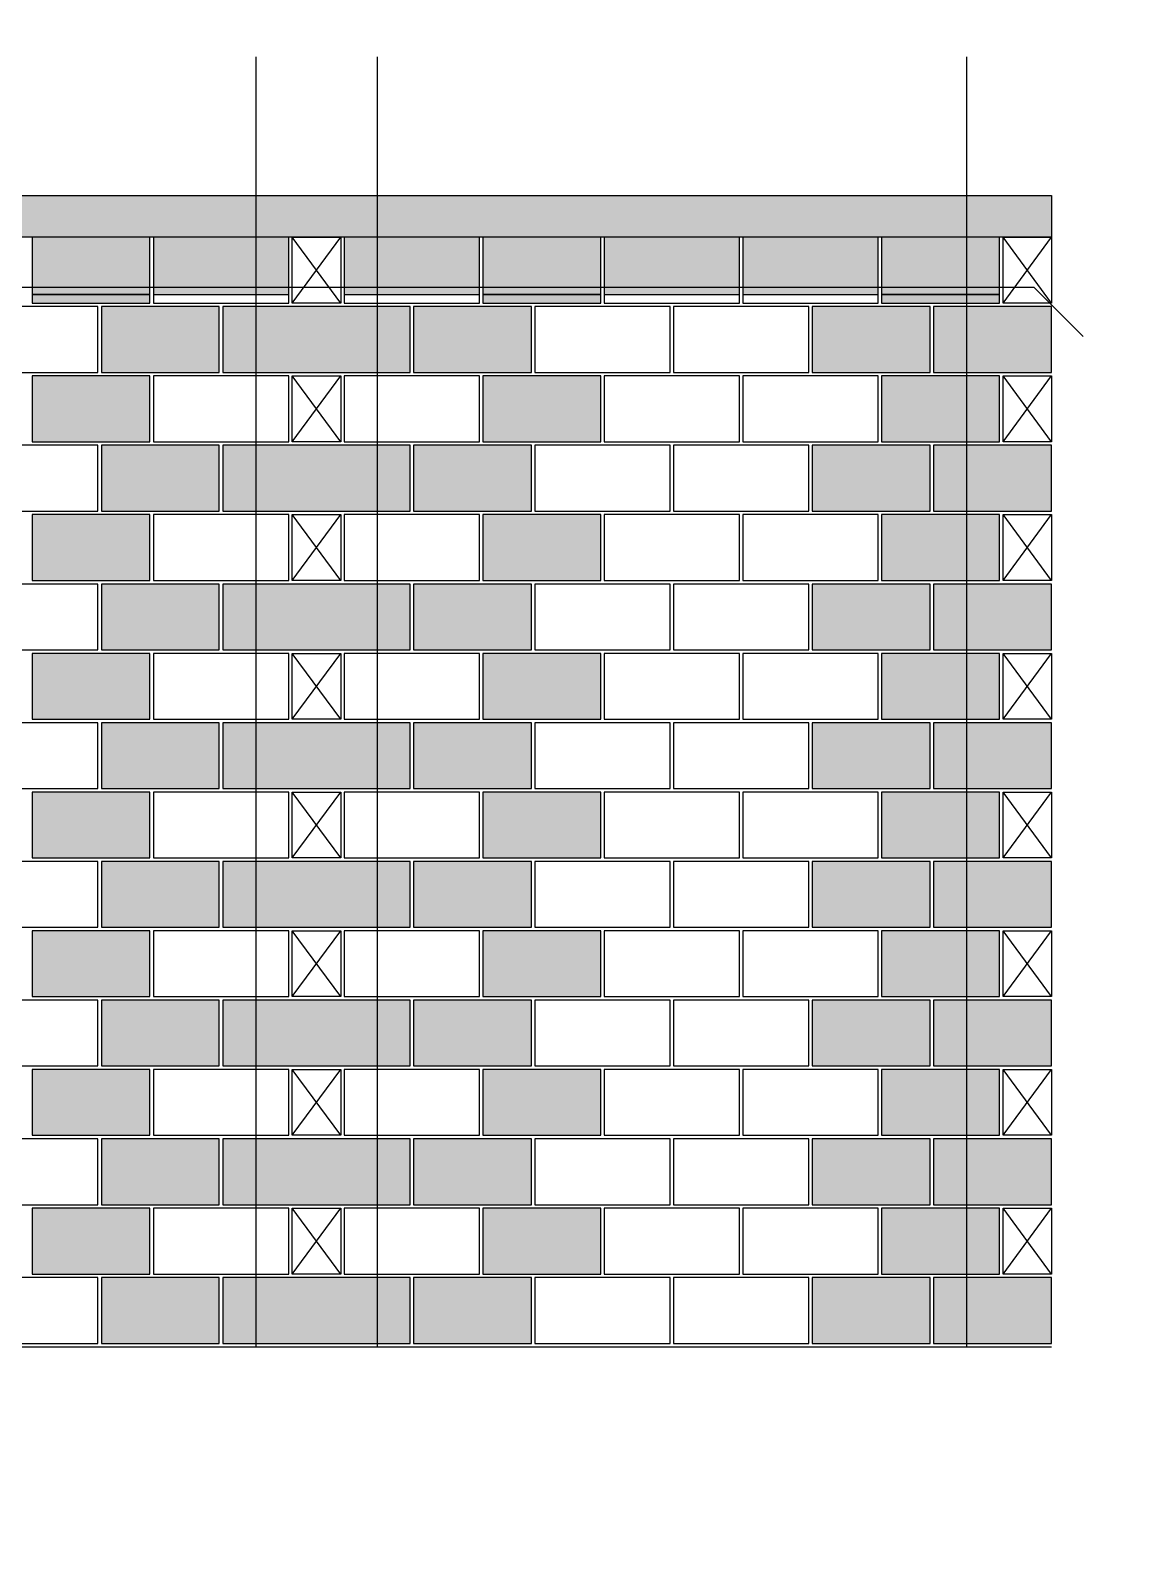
# Model space of a CAD drawing. Extents: x -1.9 to 86, y -1.6 to 60.9.
# Drawn here: x 11 to 17.33, y 14.66 to 23.41 of the extents above; entities that cross this region are included whole.
import ezdxf

# ---------------------------------------------------------------- set-up
doc = ezdxf.new("R2010")
doc.units = 0
doc.header["$MEASUREMENT"] = 0
for name, color, linetype in [('PENA_01', 1, 'CONTINUOUS'), ('PENA_02', 2, 'CONTINUOUS'), ('PENA_03', 3, 'CONTINUOUS'), ('PENA_05', 5, 'CONTINUOUS'), ('PENA_09', 254, 'CONTINUOUS'), ('PENA_11', 252, 'CONTINUOUS'), ('PENA_19', 240, 'CONTINUOUS'), ('PENA_21', 100, 'CONTINUOUS')]:
    doc.layers.add(name, color=color, linetype=linetype)

msp = doc.modelspace()

# ---------------------------------------------------------------- linework, layer by layer
at = {"layer": 'PENA_01', "linetype": 'Continuous'}
for p, q in [((11.005758, 21.887409), (11.685758, 21.887409)), ((11.705758, 21.887409), (12.485758, 21.887409)), ((12.805758, 21.887409), (13.585758, 21.887409)), ((13.605758, 21.887409), (14.285758, 21.887409)), ((14.305758, 21.887409), (15.085758, 21.887409)), ((15.105758, 21.887409), (15.885758, 21.887409)), ((15.905758, 21.887409), (16.585758, 21.887409))]:
    msp.add_line(p, q, dxfattribs=at)
at = {"layer": 'PENA_02', "linetype": 'Continuous'}
for p, q in [((12.505758, 21.837409), (12.505758, 22.217409)), ((12.505758, 22.217409), (12.785758, 22.217409)), ((12.785758, 22.217409), (12.785758, 21.837409)), ((16.605758, 21.837409), (16.605758, 22.217409)), ((16.605758, 22.217409), (16.885758, 22.217409)), ((16.885758, 22.217409), (16.885758, 21.837409)), ((12.785758, 21.837409), (12.505758, 21.837409)), ((16.885758, 21.837409), (16.605758, 21.837409)), ((12.505758, 21.037409), (12.505758, 21.417409)), ((12.505758, 21.417409), (12.785758, 21.417409)), ((12.785758, 21.417409), (12.785758, 21.037409)), ((16.605758, 21.037409), (16.605758, 21.417409)), ((16.605758, 21.417409), (16.885758, 21.417409)), ((16.885758, 21.417409), (16.885758, 21.037409)), ((12.785758, 21.037409), (12.505758, 21.037409)), ((16.885758, 21.037409), (16.605758, 21.037409)), ((12.505758, 20.237409), (12.505758, 20.617409)), ((12.505758, 20.617409), (12.785758, 20.617409)), ((12.785758, 20.617409), (12.785758, 20.237409)), ((16.605758, 20.237409), (16.605758, 20.617409)), ((16.605758, 20.617409), (16.885758, 20.617409)), ((16.885758, 20.617409), (16.885758, 20.237409)), ((12.785758, 20.237409), (12.505758, 20.237409)), ((16.885758, 20.237409), (16.605758, 20.237409)), ((12.505758, 19.437409), (12.505758, 19.817409)), ((12.505758, 19.817409), (12.785758, 19.817409)), ((12.785758, 19.817409), (12.785758, 19.437409)), ((16.605758, 19.437409), (16.605758, 19.817409)), ((16.605758, 19.817409), (16.885758, 19.817409)), ((16.885758, 19.817409), (16.885758, 19.437409)), ((12.785758, 19.437409), (12.505758, 19.437409)), ((16.885758, 19.437409), (16.605758, 19.437409)), ((12.505758, 18.637409), (12.505758, 19.017409)), ((12.505758, 19.017409), (12.785758, 19.017409)), ((12.785758, 19.017409), (12.785758, 18.637409)), ((16.605758, 18.637409), (16.605758, 19.017409)), ((16.605758, 19.017409), (16.885758, 19.017409)), ((16.885758, 19.017409), (16.885758, 18.637409)), ((12.785758, 18.637409), (12.505758, 18.637409)), ((16.885758, 18.637409), (16.605758, 18.637409)), ((12.505758, 17.837409), (12.505758, 18.217409)), ((12.505758, 18.217409), (12.785758, 18.217409)), ((12.785758, 18.217409), (12.785758, 17.837409)), ((16.605758, 17.837409), (16.605758, 18.217409)), ((16.605758, 18.217409), (16.885758, 18.217409)), ((16.885758, 18.217409), (16.885758, 17.837409)), ((12.785758, 17.837409), (12.505758, 17.837409)), ((16.885758, 17.837409), (16.605758, 17.837409)), ((12.505758, 17.037409), (12.505758, 17.417409)), ((12.505758, 17.417409), (12.785758, 17.417409)), ((12.785758, 17.417409), (12.785758, 17.037409)), ((16.605758, 17.037409), (16.605758, 17.417409)), ((16.605758, 17.417409), (16.885758, 17.417409)), ((16.885758, 17.417409), (16.885758, 17.037409)), ((12.785758, 17.037409), (12.505758, 17.037409)), ((16.885758, 17.037409), (16.605758, 17.037409)), ((12.505758, 16.237409), (12.505758, 16.617409)), ((12.505758, 16.617409), (12.785758, 16.617409)), ((12.785758, 16.617409), (12.785758, 16.237409)), ((16.605758, 16.237409), (16.605758, 16.617409)), ((16.605758, 16.617409), (16.885758, 16.617409)), ((16.885758, 16.617409), (16.885758, 16.237409)), ((12.785758, 16.237409), (12.505758, 16.237409)), ((16.885758, 16.237409), (16.605758, 16.237409)), ((6.905758, 15.817409), (16.885758, 15.817409))]:
    msp.add_line(p, q, dxfattribs=at)
for points in [[(6.905758, 22.217409), (6.905758, 22.457409), (16.885758, 22.457409), (16.885758, 22.217409), (6.905758, 22.217409)], [(11.005758, 21.837409), (11.685758, 21.837409), (11.685758, 22.217409), (11.005758, 22.217409), (11.005758, 21.837409)], [(11.705758, 21.837409), (12.485758, 21.837409), (12.485758, 22.217409), (11.705758, 22.217409), (11.705758, 21.837409)], [(12.805758, 21.837409), (13.585758, 21.837409), (13.585758, 22.217409), (12.805758, 22.217409), (12.805758, 21.837409)], [(13.605758, 21.837409), (14.285758, 21.837409), (14.285758, 22.217409), (13.605758, 22.217409), (13.605758, 21.837409)], [(14.305758, 21.837409), (15.085758, 21.837409), (15.085758, 22.217409), (14.305758, 22.217409), (14.305758, 21.837409)], [(15.105758, 21.837409), (15.885758, 21.837409), (15.885758, 22.217409), (15.105758, 22.217409), (15.105758, 21.837409)], [(15.905758, 21.837409), (16.585758, 21.837409), (16.585758, 22.217409), (15.905758, 22.217409), (15.905758, 21.837409)], [(10.605758, 21.437409), (11.385758, 21.437409), (11.385758, 21.817409), (10.605758, 21.817409), (10.605758, 21.437409)], [(11.405758, 21.437409), (12.085758, 21.437409), (12.085758, 21.817409), (11.405758, 21.817409), (11.405758, 21.437409)], [(12.105758, 21.437409), (13.185758, 21.437409), (13.185758, 21.817409), (12.105758, 21.817409), (12.105758, 21.437409)], [(13.205758, 21.437409), (13.885758, 21.437409), (13.885758, 21.817409), (13.205758, 21.817409), (13.205758, 21.437409)], [(13.905758, 21.437409), (14.685758, 21.437409), (14.685758, 21.817409), (13.905758, 21.817409), (13.905758, 21.437409)], [(14.705758, 21.437409), (15.485758, 21.437409), (15.485758, 21.817409), (14.705758, 21.817409), (14.705758, 21.437409)], [(15.505758, 21.437409), (16.185758, 21.437409), (16.185758, 21.817409), (15.505758, 21.817409), (15.505758, 21.437409)], [(16.205758, 21.437409), (16.885758, 21.437409), (16.885758, 21.817409), (16.205758, 21.817409), (16.205758, 21.437409)], [(11.005758, 21.037409), (11.685758, 21.037409), (11.685758, 21.417409), (11.005758, 21.417409), (11.005758, 21.037409)], [(11.705758, 21.037409), (12.485758, 21.037409), (12.485758, 21.417409), (11.705758, 21.417409), (11.705758, 21.037409)], [(12.805758, 21.037409), (13.585758, 21.037409), (13.585758, 21.417409), (12.805758, 21.417409), (12.805758, 21.037409)], [(13.605758, 21.037409), (14.285758, 21.037409), (14.285758, 21.417409), (13.605758, 21.417409), (13.605758, 21.037409)], [(14.305758, 21.037409), (15.085758, 21.037409), (15.085758, 21.417409), (14.305758, 21.417409), (14.305758, 21.037409)], [(15.105758, 21.037409), (15.885758, 21.037409), (15.885758, 21.417409), (15.105758, 21.417409), (15.105758, 21.037409)], [(15.905758, 21.037409), (16.585758, 21.037409), (16.585758, 21.417409), (15.905758, 21.417409), (15.905758, 21.037409)], [(10.605758, 20.637409), (11.385758, 20.637409), (11.385758, 21.017409), (10.605758, 21.017409), (10.605758, 20.637409)], [(11.405758, 20.637409), (12.085758, 20.637409), (12.085758, 21.017409), (11.405758, 21.017409), (11.405758, 20.637409)], [(12.105758, 20.637409), (13.185758, 20.637409), (13.185758, 21.017409), (12.105758, 21.017409), (12.105758, 20.637409)], [(13.205758, 20.637409), (13.885758, 20.637409), (13.885758, 21.017409), (13.205758, 21.017409), (13.205758, 20.637409)], [(13.905758, 20.637409), (14.685758, 20.637409), (14.685758, 21.017409), (13.905758, 21.017409), (13.905758, 20.637409)], [(14.705758, 20.637409), (15.485758, 20.637409), (15.485758, 21.017409), (14.705758, 21.017409), (14.705758, 20.637409)], [(15.505758, 20.637409), (16.185758, 20.637409), (16.185758, 21.017409), (15.505758, 21.017409), (15.505758, 20.637409)], [(16.205758, 20.637409), (16.885758, 20.637409), (16.885758, 21.017409), (16.205758, 21.017409), (16.205758, 20.637409)], [(11.005758, 20.237409), (11.685758, 20.237409), (11.685758, 20.617409), (11.005758, 20.617409), (11.005758, 20.237409)], [(11.705758, 20.237409), (12.485758, 20.237409), (12.485758, 20.617409), (11.705758, 20.617409), (11.705758, 20.237409)], [(12.805758, 20.237409), (13.585758, 20.237409), (13.585758, 20.617409), (12.805758, 20.617409), (12.805758, 20.237409)], [(13.605758, 20.237409), (14.285758, 20.237409), (14.285758, 20.617409), (13.605758, 20.617409), (13.605758, 20.237409)], [(14.305758, 20.237409), (15.085758, 20.237409), (15.085758, 20.617409), (14.305758, 20.617409), (14.305758, 20.237409)], [(15.105758, 20.237409), (15.885758, 20.237409), (15.885758, 20.617409), (15.105758, 20.617409), (15.105758, 20.237409)], [(15.905758, 20.237409), (16.585758, 20.237409), (16.585758, 20.617409), (15.905758, 20.617409), (15.905758, 20.237409)], [(10.605758, 19.837409), (11.385758, 19.837409), (11.385758, 20.217409), (10.605758, 20.217409), (10.605758, 19.837409)], [(11.405758, 19.837409), (12.085758, 19.837409), (12.085758, 20.217409), (11.405758, 20.217409), (11.405758, 19.837409)], [(12.105758, 19.837409), (13.185758, 19.837409), (13.185758, 20.217409), (12.105758, 20.217409), (12.105758, 19.837409)], [(13.205758, 19.837409), (13.885758, 19.837409), (13.885758, 20.217409), (13.205758, 20.217409), (13.205758, 19.837409)], [(13.905758, 19.837409), (14.685758, 19.837409), (14.685758, 20.217409), (13.905758, 20.217409), (13.905758, 19.837409)], [(14.705758, 19.837409), (15.485758, 19.837409), (15.485758, 20.217409), (14.705758, 20.217409), (14.705758, 19.837409)], [(15.505758, 19.837409), (16.185758, 19.837409), (16.185758, 20.217409), (15.505758, 20.217409), (15.505758, 19.837409)], [(16.205758, 19.837409), (16.885758, 19.837409), (16.885758, 20.217409), (16.205758, 20.217409), (16.205758, 19.837409)], [(11.005758, 19.437409), (11.685758, 19.437409), (11.685758, 19.817409), (11.005758, 19.817409), (11.005758, 19.437409)], [(11.705758, 19.437409), (12.485758, 19.437409), (12.485758, 19.817409), (11.705758, 19.817409), (11.705758, 19.437409)], [(12.805758, 19.437409), (13.585758, 19.437409), (13.585758, 19.817409), (12.805758, 19.817409), (12.805758, 19.437409)], [(13.605758, 19.437409), (14.285758, 19.437409), (14.285758, 19.817409), (13.605758, 19.817409), (13.605758, 19.437409)], [(14.305758, 19.437409), (15.085758, 19.437409), (15.085758, 19.817409), (14.305758, 19.817409), (14.305758, 19.437409)], [(15.105758, 19.437409), (15.885758, 19.437409), (15.885758, 19.817409), (15.105758, 19.817409), (15.105758, 19.437409)], [(15.905758, 19.437409), (16.585758, 19.437409), (16.585758, 19.817409), (15.905758, 19.817409), (15.905758, 19.437409)], [(10.605758, 19.037409), (11.385758, 19.037409), (11.385758, 19.417409), (10.605758, 19.417409), (10.605758, 19.037409)], [(11.405758, 19.037409), (12.085758, 19.037409), (12.085758, 19.417409), (11.405758, 19.417409), (11.405758, 19.037409)], [(12.105758, 19.037409), (13.185758, 19.037409), (13.185758, 19.417409), (12.105758, 19.417409), (12.105758, 19.037409)], [(13.205758, 19.037409), (13.885758, 19.037409), (13.885758, 19.417409), (13.205758, 19.417409), (13.205758, 19.037409)], [(13.905758, 19.037409), (14.685758, 19.037409), (14.685758, 19.417409), (13.905758, 19.417409), (13.905758, 19.037409)], [(14.705758, 19.037409), (15.485758, 19.037409), (15.485758, 19.417409), (14.705758, 19.417409), (14.705758, 19.037409)], [(15.505758, 19.037409), (16.185758, 19.037409), (16.185758, 19.417409), (15.505758, 19.417409), (15.505758, 19.037409)], [(16.205758, 19.037409), (16.885758, 19.037409), (16.885758, 19.417409), (16.205758, 19.417409), (16.205758, 19.037409)], [(11.005758, 18.637409), (11.685758, 18.637409), (11.685758, 19.017409), (11.005758, 19.017409), (11.005758, 18.637409)], [(11.705758, 18.637409), (12.485758, 18.637409), (12.485758, 19.017409), (11.705758, 19.017409), (11.705758, 18.637409)], [(12.805758, 18.637409), (13.585758, 18.637409), (13.585758, 19.017409), (12.805758, 19.017409), (12.805758, 18.637409)], [(13.605758, 18.637409), (14.285758, 18.637409), (14.285758, 19.017409), (13.605758, 19.017409), (13.605758, 18.637409)], [(14.305758, 18.637409), (15.085758, 18.637409), (15.085758, 19.017409), (14.305758, 19.017409), (14.305758, 18.637409)], [(15.105758, 18.637409), (15.885758, 18.637409), (15.885758, 19.017409), (15.105758, 19.017409), (15.105758, 18.637409)], [(15.905758, 18.637409), (16.585758, 18.637409), (16.585758, 19.017409), (15.905758, 19.017409), (15.905758, 18.637409)], [(10.605758, 18.237409), (11.385758, 18.237409), (11.385758, 18.617409), (10.605758, 18.617409), (10.605758, 18.237409)], [(11.405758, 18.237409), (12.085758, 18.237409), (12.085758, 18.617409), (11.405758, 18.617409), (11.405758, 18.237409)], [(12.105758, 18.237409), (13.185758, 18.237409), (13.185758, 18.617409), (12.105758, 18.617409), (12.105758, 18.237409)], [(13.205758, 18.237409), (13.885758, 18.237409), (13.885758, 18.617409), (13.205758, 18.617409), (13.205758, 18.237409)], [(13.905758, 18.237409), (14.685758, 18.237409), (14.685758, 18.617409), (13.905758, 18.617409), (13.905758, 18.237409)], [(14.705758, 18.237409), (15.485758, 18.237409), (15.485758, 18.617409), (14.705758, 18.617409), (14.705758, 18.237409)], [(15.505758, 18.237409), (16.185758, 18.237409), (16.185758, 18.617409), (15.505758, 18.617409), (15.505758, 18.237409)], [(16.205758, 18.237409), (16.885758, 18.237409), (16.885758, 18.617409), (16.205758, 18.617409), (16.205758, 18.237409)], [(11.005758, 17.837409), (11.685758, 17.837409), (11.685758, 18.217409), (11.005758, 18.217409), (11.005758, 17.837409)], [(11.705758, 17.837409), (12.485758, 17.837409), (12.485758, 18.217409), (11.705758, 18.217409), (11.705758, 17.837409)], [(12.805758, 17.837409), (13.585758, 17.837409), (13.585758, 18.217409), (12.805758, 18.217409), (12.805758, 17.837409)], [(13.605758, 17.837409), (14.285758, 17.837409), (14.285758, 18.217409), (13.605758, 18.217409), (13.605758, 17.837409)], [(14.305758, 17.837409), (15.085758, 17.837409), (15.085758, 18.217409), (14.305758, 18.217409), (14.305758, 17.837409)], [(15.105758, 17.837409), (15.885758, 17.837409), (15.885758, 18.217409), (15.105758, 18.217409), (15.105758, 17.837409)], [(15.905758, 17.837409), (16.585758, 17.837409), (16.585758, 18.217409), (15.905758, 18.217409), (15.905758, 17.837409)], [(10.605758, 17.437409), (11.385758, 17.437409), (11.385758, 17.817409), (10.605758, 17.817409), (10.605758, 17.437409)], [(11.405758, 17.437409), (12.085758, 17.437409), (12.085758, 17.817409), (11.405758, 17.817409), (11.405758, 17.437409)], [(12.105758, 17.437409), (13.185758, 17.437409), (13.185758, 17.817409), (12.105758, 17.817409), (12.105758, 17.437409)], [(13.205758, 17.437409), (13.885758, 17.437409), (13.885758, 17.817409), (13.205758, 17.817409), (13.205758, 17.437409)], [(13.905758, 17.437409), (14.685758, 17.437409), (14.685758, 17.817409), (13.905758, 17.817409), (13.905758, 17.437409)], [(14.705758, 17.437409), (15.485758, 17.437409), (15.485758, 17.817409), (14.705758, 17.817409), (14.705758, 17.437409)], [(15.505758, 17.437409), (16.185758, 17.437409), (16.185758, 17.817409), (15.505758, 17.817409), (15.505758, 17.437409)], [(16.205758, 17.437409), (16.885758, 17.437409), (16.885758, 17.817409), (16.205758, 17.817409), (16.205758, 17.437409)], [(11.005758, 17.037409), (11.685758, 17.037409), (11.685758, 17.417409), (11.005758, 17.417409), (11.005758, 17.037409)], [(11.705758, 17.037409), (12.485758, 17.037409), (12.485758, 17.417409), (11.705758, 17.417409), (11.705758, 17.037409)], [(12.805758, 17.037409), (13.585758, 17.037409), (13.585758, 17.417409), (12.805758, 17.417409), (12.805758, 17.037409)], [(13.605758, 17.037409), (14.285758, 17.037409), (14.285758, 17.417409), (13.605758, 17.417409), (13.605758, 17.037409)], [(14.305758, 17.037409), (15.085758, 17.037409), (15.085758, 17.417409), (14.305758, 17.417409), (14.305758, 17.037409)], [(15.105758, 17.037409), (15.885758, 17.037409), (15.885758, 17.417409), (15.105758, 17.417409), (15.105758, 17.037409)], [(15.905758, 17.037409), (16.585758, 17.037409), (16.585758, 17.417409), (15.905758, 17.417409), (15.905758, 17.037409)], [(10.605758, 16.637409), (11.385758, 16.637409), (11.385758, 17.017409), (10.605758, 17.017409), (10.605758, 16.637409)], [(11.405758, 16.637409), (12.085758, 16.637409), (12.085758, 17.017409), (11.405758, 17.017409), (11.405758, 16.637409)], [(12.105758, 16.637409), (13.185758, 16.637409), (13.185758, 17.017409), (12.105758, 17.017409), (12.105758, 16.637409)], [(13.205758, 16.637409), (13.885758, 16.637409), (13.885758, 17.017409), (13.205758, 17.017409), (13.205758, 16.637409)], [(13.905758, 16.637409), (14.685758, 16.637409), (14.685758, 17.017409), (13.905758, 17.017409), (13.905758, 16.637409)], [(14.705758, 16.637409), (15.485758, 16.637409), (15.485758, 17.017409), (14.705758, 17.017409), (14.705758, 16.637409)], [(15.505758, 16.637409), (16.185758, 16.637409), (16.185758, 17.017409), (15.505758, 17.017409), (15.505758, 16.637409)], [(16.205758, 16.637409), (16.885758, 16.637409), (16.885758, 17.017409), (16.205758, 17.017409), (16.205758, 16.637409)], [(11.005758, 16.237409), (11.685758, 16.237409), (11.685758, 16.617409), (11.005758, 16.617409), (11.005758, 16.237409)], [(11.705758, 16.237409), (12.485758, 16.237409), (12.485758, 16.617409), (11.705758, 16.617409), (11.705758, 16.237409)], [(12.805758, 16.237409), (13.585758, 16.237409), (13.585758, 16.617409), (12.805758, 16.617409), (12.805758, 16.237409)], [(13.605758, 16.237409), (14.285758, 16.237409), (14.285758, 16.617409), (13.605758, 16.617409), (13.605758, 16.237409)], [(14.305758, 16.237409), (15.085758, 16.237409), (15.085758, 16.617409), (14.305758, 16.617409), (14.305758, 16.237409)], [(15.105758, 16.237409), (15.885758, 16.237409), (15.885758, 16.617409), (15.105758, 16.617409), (15.105758, 16.237409)], [(15.905758, 16.237409), (16.585758, 16.237409), (16.585758, 16.617409), (15.905758, 16.617409), (15.905758, 16.237409)], [(10.605758, 15.837409), (11.385758, 15.837409), (11.385758, 16.217409), (10.605758, 16.217409), (10.605758, 15.837409)], [(11.405758, 15.837409), (12.085758, 15.837409), (12.085758, 16.217409), (11.405758, 16.217409), (11.405758, 15.837409)], [(12.105758, 15.837409), (13.185758, 15.837409), (13.185758, 16.217409), (12.105758, 16.217409), (12.105758, 15.837409)], [(13.205758, 15.837409), (13.885758, 15.837409), (13.885758, 16.217409), (13.205758, 16.217409), (13.205758, 15.837409)], [(13.905758, 15.837409), (14.685758, 15.837409), (14.685758, 16.217409), (13.905758, 16.217409), (13.905758, 15.837409)], [(14.705758, 15.837409), (15.485758, 15.837409), (15.485758, 16.217409), (14.705758, 16.217409), (14.705758, 15.837409)], [(15.505758, 15.837409), (16.185758, 15.837409), (16.185758, 16.217409), (15.505758, 16.217409), (15.505758, 15.837409)], [(16.205758, 15.837409), (16.885758, 15.837409), (16.885758, 16.217409), (16.205758, 16.217409), (16.205758, 15.837409)]]:
    msp.add_lwpolyline(points, dxfattribs=at)
at = {"layer": 'PENA_03', "linetype": 'Continuous'}
for p, q in [((12.785758, 21.837409), (12.505758, 22.217409)), ((12.505758, 21.837409), (12.785758, 22.217409)), ((16.885758, 21.837409), (16.605758, 22.217409)), ((16.605758, 21.837409), (16.885758, 22.217409)), ((12.785758, 21.037409), (12.505758, 21.417409)), ((12.505758, 21.037409), (12.785758, 21.417409)), ((16.885758, 21.037409), (16.605758, 21.417409)), ((16.605758, 21.037409), (16.885758, 21.417409)), ((12.785758, 20.237409), (12.505758, 20.617409)), ((12.505758, 20.237409), (12.785758, 20.617409)), ((16.885758, 20.237409), (16.605758, 20.617409)), ((16.605758, 20.237409), (16.885758, 20.617409)), ((12.785758, 19.437409), (12.505758, 19.817409)), ((12.505758, 19.437409), (12.785758, 19.817409)), ((16.885758, 19.437409), (16.605758, 19.817409)), ((16.605758, 19.437409), (16.885758, 19.817409)), ((12.785758, 18.637409), (12.505758, 19.017409)), ((12.505758, 18.637409), (12.785758, 19.017409)), ((16.885758, 18.637409), (16.605758, 19.017409)), ((16.605758, 18.637409), (16.885758, 19.017409)), ((12.785758, 17.837409), (12.505758, 18.217409)), ((12.505758, 17.837409), (12.785758, 18.217409)), ((16.885758, 17.837409), (16.605758, 18.217409)), ((16.605758, 17.837409), (16.885758, 18.217409)), ((12.785758, 17.037409), (12.505758, 17.417409)), ((12.505758, 17.037409), (12.785758, 17.417409)), ((16.885758, 17.037409), (16.605758, 17.417409)), ((16.605758, 17.037409), (16.885758, 17.417409)), ((12.785758, 16.237409), (12.505758, 16.617409)), ((12.505758, 16.237409), (12.785758, 16.617409)), ((16.885758, 16.237409), (16.605758, 16.617409)), ((16.605758, 16.237409), (16.885758, 16.617409))]:
    msp.add_line(p, q, dxfattribs=at)
at = {"layer": 'PENA_05', "linetype": 'Continuous'}
for p, q in [((16.785758, 21.927409), (6.9741, 21.927409)), ((17.068601, 21.644566), (16.785758, 21.927409))]:
    msp.add_line(p, q, dxfattribs=at)
for points in [[(12.295758, 23.257409), (12.295758, 15.817409)], [(12.995758, 23.257409), (12.995758, 15.817409)], [(16.395758, 23.257409), (16.395758, 15.817409)]]:
    msp.add_lwpolyline(points, dxfattribs=at)
at = {"layer": 'PENA_09', "linetype": 'Continuous'}
for points in [[(11.005758, 21.887409), (11.685758, 21.887409), (11.685758, 22.217409), (11.005758, 22.217409), (11.005758, 21.887409)], [(11.705758, 21.887409), (12.485758, 21.887409), (12.485758, 22.217409), (11.705758, 22.217409), (11.705758, 21.887409)], [(12.805758, 21.887409), (13.585758, 21.887409), (13.585758, 22.217409), (12.805758, 22.217409), (12.805758, 21.887409)], [(13.605758, 21.887409), (14.285758, 21.887409), (14.285758, 22.217409), (13.605758, 22.217409), (13.605758, 21.887409)], [(14.305758, 21.887409), (15.085758, 21.887409), (15.085758, 22.217409), (14.305758, 22.217409), (14.305758, 21.887409)], [(15.105758, 21.887409), (15.885758, 21.887409), (15.885758, 22.217409), (15.105758, 22.217409), (15.105758, 21.887409)], [(15.905758, 21.887409), (16.585758, 21.887409), (16.585758, 22.217409), (15.905758, 22.217409), (15.905758, 21.887409)]]:
    msp.add_lwpolyline(points, dxfattribs=at)
for points in [[(11.005758, 21.887409), (11.685758, 21.887409), (11.685758, 22.217409)], [(11.005758, 21.887409), (11.685758, 22.217409), (11.005758, 22.217409)], [(11.005758, 21.887409), (11.005758, 22.217409), (11.005758, 21.887409)], [(11.705758, 21.887409), (12.485758, 21.887409), (12.485758, 22.217409)], [(11.705758, 21.887409), (12.485758, 22.217409), (11.705758, 22.217409)], [(11.705758, 21.887409), (11.705758, 22.217409), (11.705758, 21.887409)], [(12.805758, 21.887409), (13.585758, 21.887409), (13.585758, 22.217409)], [(12.805758, 21.887409), (13.585758, 22.217409), (12.805758, 22.217409)], [(12.805758, 21.887409), (12.805758, 22.217409), (12.805758, 21.887409)], [(13.605758, 21.887409), (14.285758, 21.887409), (14.285758, 22.217409)], [(13.605758, 21.887409), (14.285758, 22.217409), (13.605758, 22.217409)], [(13.605758, 21.887409), (13.605758, 22.217409), (13.605758, 21.887409)], [(14.305758, 21.887409), (15.085758, 21.887409), (15.085758, 22.217409)], [(14.305758, 21.887409), (15.085758, 22.217409), (14.305758, 22.217409)], [(14.305758, 21.887409), (14.305758, 22.217409), (14.305758, 21.887409)], [(15.105758, 21.887409), (15.885758, 21.887409), (15.885758, 22.217409)], [(15.105758, 21.887409), (15.885758, 22.217409), (15.105758, 22.217409)], [(15.105758, 21.887409), (15.105758, 22.217409), (15.105758, 21.887409)], [(15.905758, 21.887409), (16.585758, 21.887409), (16.585758, 22.217409)], [(15.905758, 21.887409), (16.585758, 22.217409), (15.905758, 22.217409)], [(15.905758, 21.887409), (15.905758, 22.217409), (15.905758, 21.887409)]]:
    msp.add_solid(points, dxfattribs=at)
at = {"layer": 'PENA_11', "linetype": 'Continuous'}
for points in [[(6.905758, 22.217409), (6.905758, 22.457409), (16.885758, 22.457409)], [(6.905758, 22.217409), (16.885758, 22.457409), (16.885758, 22.217409)], [(6.905758, 22.217409), (16.885758, 22.217409), (6.905758, 22.217409)]]:
    msp.add_solid(points, dxfattribs=at)
at = {"layer": 'PENA_19', "linetype": 'Continuous'}
for points in [[(12.105758, 21.437409), (13.185758, 21.437409), (13.185758, 21.817409), (12.105758, 21.817409), (12.105758, 21.437409)], [(12.105758, 20.637409), (13.185758, 20.637409), (13.185758, 21.017409), (12.105758, 21.017409), (12.105758, 20.637409)], [(12.105758, 19.837409), (13.185758, 19.837409), (13.185758, 20.217409), (12.105758, 20.217409), (12.105758, 19.837409)], [(12.105758, 19.037409), (13.185758, 19.037409), (13.185758, 19.417409), (12.105758, 19.417409), (12.105758, 19.037409)], [(12.105758, 18.237409), (13.185758, 18.237409), (13.185758, 18.617409), (12.105758, 18.617409), (12.105758, 18.237409)], [(12.105758, 17.437409), (13.185758, 17.437409), (13.185758, 17.817409), (12.105758, 17.817409), (12.105758, 17.437409)], [(12.105758, 16.637409), (13.185758, 16.637409), (13.185758, 17.017409), (12.105758, 17.017409), (12.105758, 16.637409)], [(12.105758, 15.837409), (13.185758, 15.837409), (13.185758, 16.217409), (12.105758, 16.217409), (12.105758, 15.837409)]]:
    msp.add_lwpolyline(points, dxfattribs=at)
for points in [[(12.105758, 21.437409), (13.185758, 21.437409), (13.185758, 21.817409)], [(12.105758, 21.437409), (13.185758, 21.817409), (12.105758, 21.817409)], [(12.105758, 21.437409), (12.105758, 21.817409), (12.105758, 21.437409)], [(12.105758, 20.637409), (13.185758, 20.637409), (13.185758, 21.017409)], [(12.105758, 20.637409), (13.185758, 21.017409), (12.105758, 21.017409)], [(12.105758, 20.637409), (12.105758, 21.017409), (12.105758, 20.637409)], [(12.105758, 19.837409), (13.185758, 19.837409), (13.185758, 20.217409)], [(12.105758, 19.837409), (13.185758, 20.217409), (12.105758, 20.217409)], [(12.105758, 19.837409), (12.105758, 20.217409), (12.105758, 19.837409)], [(12.105758, 19.037409), (13.185758, 19.037409), (13.185758, 19.417409)], [(12.105758, 19.037409), (13.185758, 19.417409), (12.105758, 19.417409)], [(12.105758, 19.037409), (12.105758, 19.417409), (12.105758, 19.037409)], [(12.105758, 18.237409), (13.185758, 18.237409), (13.185758, 18.617409)], [(12.105758, 18.237409), (13.185758, 18.617409), (12.105758, 18.617409)], [(12.105758, 18.237409), (12.105758, 18.617409), (12.105758, 18.237409)], [(12.105758, 17.437409), (13.185758, 17.437409), (13.185758, 17.817409)], [(12.105758, 17.437409), (13.185758, 17.817409), (12.105758, 17.817409)], [(12.105758, 17.437409), (12.105758, 17.817409), (12.105758, 17.437409)], [(12.105758, 16.637409), (13.185758, 16.637409), (13.185758, 17.017409)], [(12.105758, 16.637409), (13.185758, 17.017409), (12.105758, 17.017409)], [(12.105758, 16.637409), (12.105758, 17.017409), (12.105758, 16.637409)], [(12.105758, 15.837409), (13.185758, 15.837409), (13.185758, 16.217409)], [(12.105758, 15.837409), (13.185758, 16.217409), (12.105758, 16.217409)], [(12.105758, 15.837409), (12.105758, 16.217409), (12.105758, 15.837409)]]:
    msp.add_solid(points, dxfattribs=at)
at = {"layer": 'PENA_21', "linetype": 'Continuous'}
for points in [[(11.005758, 21.837409), (11.685758, 21.837409), (11.685758, 21.887409), (11.005758, 21.887409), (11.005758, 21.837409)], [(13.605758, 21.837409), (14.285758, 21.837409), (14.285758, 21.887409), (13.605758, 21.887409), (13.605758, 21.837409)], [(15.905758, 21.837409), (16.585758, 21.837409), (16.585758, 21.887409), (15.905758, 21.887409), (15.905758, 21.837409)], [(11.405758, 21.437409), (12.085758, 21.437409), (12.085758, 21.817409), (11.405758, 21.817409), (11.405758, 21.437409)], [(13.205758, 21.437409), (13.885758, 21.437409), (13.885758, 21.817409), (13.205758, 21.817409), (13.205758, 21.437409)], [(15.505758, 21.437409), (16.185758, 21.437409), (16.185758, 21.817409), (15.505758, 21.817409), (15.505758, 21.437409)], [(16.205758, 21.437409), (16.885758, 21.437409), (16.885758, 21.817409), (16.205758, 21.817409), (16.205758, 21.437409)], [(11.005758, 21.037409), (11.685758, 21.037409), (11.685758, 21.417409), (11.005758, 21.417409), (11.005758, 21.037409)], [(13.605758, 21.037409), (14.285758, 21.037409), (14.285758, 21.417409), (13.605758, 21.417409), (13.605758, 21.037409)], [(15.905758, 21.037409), (16.585758, 21.037409), (16.585758, 21.417409), (15.905758, 21.417409), (15.905758, 21.037409)], [(11.405758, 20.637409), (12.085758, 20.637409), (12.085758, 21.017409), (11.405758, 21.017409), (11.405758, 20.637409)], [(13.205758, 20.637409), (13.885758, 20.637409), (13.885758, 21.017409), (13.205758, 21.017409), (13.205758, 20.637409)], [(15.505758, 20.637409), (16.185758, 20.637409), (16.185758, 21.017409), (15.505758, 21.017409), (15.505758, 20.637409)], [(16.205758, 20.637409), (16.885758, 20.637409), (16.885758, 21.017409), (16.205758, 21.017409), (16.205758, 20.637409)], [(11.005758, 20.237409), (11.685758, 20.237409), (11.685758, 20.617409), (11.005758, 20.617409), (11.005758, 20.237409)], [(13.605758, 20.237409), (14.285758, 20.237409), (14.285758, 20.617409), (13.605758, 20.617409), (13.605758, 20.237409)], [(15.905758, 20.237409), (16.585758, 20.237409), (16.585758, 20.617409), (15.905758, 20.617409), (15.905758, 20.237409)], [(11.405758, 19.837409), (12.085758, 19.837409), (12.085758, 20.217409), (11.405758, 20.217409), (11.405758, 19.837409)], [(13.205758, 19.837409), (13.885758, 19.837409), (13.885758, 20.217409), (13.205758, 20.217409), (13.205758, 19.837409)], [(15.505758, 19.837409), (16.185758, 19.837409), (16.185758, 20.217409), (15.505758, 20.217409), (15.505758, 19.837409)], [(16.205758, 19.837409), (16.885758, 19.837409), (16.885758, 20.217409), (16.205758, 20.217409), (16.205758, 19.837409)], [(11.005758, 19.437409), (11.685758, 19.437409), (11.685758, 19.817409), (11.005758, 19.817409), (11.005758, 19.437409)], [(13.605758, 19.437409), (14.285758, 19.437409), (14.285758, 19.817409), (13.605758, 19.817409), (13.605758, 19.437409)], [(15.905758, 19.437409), (16.585758, 19.437409), (16.585758, 19.817409), (15.905758, 19.817409), (15.905758, 19.437409)], [(11.405758, 19.037409), (12.085758, 19.037409), (12.085758, 19.417409), (11.405758, 19.417409), (11.405758, 19.037409)], [(13.205758, 19.037409), (13.885758, 19.037409), (13.885758, 19.417409), (13.205758, 19.417409), (13.205758, 19.037409)], [(15.505758, 19.037409), (16.185758, 19.037409), (16.185758, 19.417409), (15.505758, 19.417409), (15.505758, 19.037409)], [(16.205758, 19.037409), (16.885758, 19.037409), (16.885758, 19.417409), (16.205758, 19.417409), (16.205758, 19.037409)], [(11.005758, 18.637409), (11.685758, 18.637409), (11.685758, 19.017409), (11.005758, 19.017409), (11.005758, 18.637409)], [(13.605758, 18.637409), (14.285758, 18.637409), (14.285758, 19.017409), (13.605758, 19.017409), (13.605758, 18.637409)], [(15.905758, 18.637409), (16.585758, 18.637409), (16.585758, 19.017409), (15.905758, 19.017409), (15.905758, 18.637409)], [(11.405758, 18.237409), (12.085758, 18.237409), (12.085758, 18.617409), (11.405758, 18.617409), (11.405758, 18.237409)], [(13.205758, 18.237409), (13.885758, 18.237409), (13.885758, 18.617409), (13.205758, 18.617409), (13.205758, 18.237409)], [(15.505758, 18.237409), (16.185758, 18.237409), (16.185758, 18.617409), (15.505758, 18.617409), (15.505758, 18.237409)], [(16.205758, 18.237409), (16.885758, 18.237409), (16.885758, 18.617409), (16.205758, 18.617409), (16.205758, 18.237409)], [(11.005758, 17.837409), (11.685758, 17.837409), (11.685758, 18.217409), (11.005758, 18.217409), (11.005758, 17.837409)], [(13.605758, 17.837409), (14.285758, 17.837409), (14.285758, 18.217409), (13.605758, 18.217409), (13.605758, 17.837409)], [(15.905758, 17.837409), (16.585758, 17.837409), (16.585758, 18.217409), (15.905758, 18.217409), (15.905758, 17.837409)], [(11.405758, 17.437409), (12.085758, 17.437409), (12.085758, 17.817409), (11.405758, 17.817409), (11.405758, 17.437409)], [(13.205758, 17.437409), (13.885758, 17.437409), (13.885758, 17.817409), (13.205758, 17.817409), (13.205758, 17.437409)], [(15.505758, 17.437409), (16.185758, 17.437409), (16.185758, 17.817409), (15.505758, 17.817409), (15.505758, 17.437409)], [(16.205758, 17.437409), (16.885758, 17.437409), (16.885758, 17.817409), (16.205758, 17.817409), (16.205758, 17.437409)], [(11.005758, 17.037409), (11.685758, 17.037409), (11.685758, 17.417409), (11.005758, 17.417409), (11.005758, 17.037409)], [(13.605758, 17.037409), (14.285758, 17.037409), (14.285758, 17.417409), (13.605758, 17.417409), (13.605758, 17.037409)], [(15.905758, 17.037409), (16.585758, 17.037409), (16.585758, 17.417409), (15.905758, 17.417409), (15.905758, 17.037409)], [(11.405758, 16.637409), (12.085758, 16.637409), (12.085758, 17.017409), (11.405758, 17.017409), (11.405758, 16.637409)], [(13.205758, 16.637409), (13.885758, 16.637409), (13.885758, 17.017409), (13.205758, 17.017409), (13.205758, 16.637409)], [(15.505758, 16.637409), (16.185758, 16.637409), (16.185758, 17.017409), (15.505758, 17.017409), (15.505758, 16.637409)], [(16.205758, 16.637409), (16.885758, 16.637409), (16.885758, 17.017409), (16.205758, 17.017409), (16.205758, 16.637409)], [(11.005758, 16.237409), (11.685758, 16.237409), (11.685758, 16.617409), (11.005758, 16.617409), (11.005758, 16.237409)], [(13.605758, 16.237409), (14.285758, 16.237409), (14.285758, 16.617409), (13.605758, 16.617409), (13.605758, 16.237409)], [(15.905758, 16.237409), (16.585758, 16.237409), (16.585758, 16.617409), (15.905758, 16.617409), (15.905758, 16.237409)], [(11.405758, 15.837409), (12.085758, 15.837409), (12.085758, 16.217409), (11.405758, 16.217409), (11.405758, 15.837409)], [(13.205758, 15.837409), (13.885758, 15.837409), (13.885758, 16.217409), (13.205758, 16.217409), (13.205758, 15.837409)], [(15.505758, 15.837409), (16.185758, 15.837409), (16.185758, 16.217409), (15.505758, 16.217409), (15.505758, 15.837409)], [(16.205758, 15.837409), (16.885758, 15.837409), (16.885758, 16.217409), (16.205758, 16.217409), (16.205758, 15.837409)]]:
    msp.add_lwpolyline(points, dxfattribs=at)
for points in [[(11.005758, 21.837409), (11.685758, 21.837409), (11.685758, 21.887409)], [(11.005758, 21.837409), (11.685758, 21.887409), (11.005758, 21.887409)], [(11.005758, 21.837409), (11.005758, 21.887409), (11.005758, 21.837409)], [(13.605758, 21.837409), (14.285758, 21.837409), (14.285758, 21.887409)], [(13.605758, 21.837409), (14.285758, 21.887409), (13.605758, 21.887409)], [(13.605758, 21.837409), (13.605758, 21.887409), (13.605758, 21.837409)], [(15.905758, 21.837409), (16.585758, 21.837409), (16.585758, 21.887409)], [(15.905758, 21.837409), (16.585758, 21.887409), (15.905758, 21.887409)], [(15.905758, 21.837409), (15.905758, 21.887409), (15.905758, 21.837409)], [(11.405758, 21.437409), (12.085758, 21.437409), (12.085758, 21.817409)], [(11.405758, 21.437409), (12.085758, 21.817409), (11.405758, 21.817409)], [(11.405758, 21.437409), (11.405758, 21.817409), (11.405758, 21.437409)], [(13.205758, 21.437409), (13.885758, 21.437409), (13.885758, 21.817409)], [(13.205758, 21.437409), (13.885758, 21.817409), (13.205758, 21.817409)], [(13.205758, 21.437409), (13.205758, 21.817409), (13.205758, 21.437409)], [(15.505758, 21.437409), (16.185758, 21.437409), (16.185758, 21.817409)], [(15.505758, 21.437409), (16.185758, 21.817409), (15.505758, 21.817409)], [(15.505758, 21.437409), (15.505758, 21.817409), (15.505758, 21.437409)], [(16.205758, 21.437409), (16.885758, 21.437409), (16.885758, 21.817409)], [(16.205758, 21.437409), (16.885758, 21.817409), (16.205758, 21.817409)], [(16.205758, 21.437409), (16.205758, 21.817409), (16.205758, 21.437409)], [(11.005758, 21.037409), (11.685758, 21.037409), (11.685758, 21.417409)], [(11.005758, 21.037409), (11.685758, 21.417409), (11.005758, 21.417409)], [(11.005758, 21.037409), (11.005758, 21.417409), (11.005758, 21.037409)], [(13.605758, 21.037409), (14.285758, 21.037409), (14.285758, 21.417409)], [(13.605758, 21.037409), (14.285758, 21.417409), (13.605758, 21.417409)], [(13.605758, 21.037409), (13.605758, 21.417409), (13.605758, 21.037409)], [(15.905758, 21.037409), (16.585758, 21.037409), (16.585758, 21.417409)], [(15.905758, 21.037409), (16.585758, 21.417409), (15.905758, 21.417409)], [(15.905758, 21.037409), (15.905758, 21.417409), (15.905758, 21.037409)], [(11.405758, 20.637409), (12.085758, 20.637409), (12.085758, 21.017409)], [(11.405758, 20.637409), (12.085758, 21.017409), (11.405758, 21.017409)], [(11.405758, 20.637409), (11.405758, 21.017409), (11.405758, 20.637409)], [(13.205758, 20.637409), (13.885758, 20.637409), (13.885758, 21.017409)], [(13.205758, 20.637409), (13.885758, 21.017409), (13.205758, 21.017409)], [(13.205758, 20.637409), (13.205758, 21.017409), (13.205758, 20.637409)], [(15.505758, 20.637409), (16.185758, 20.637409), (16.185758, 21.017409)], [(15.505758, 20.637409), (16.185758, 21.017409), (15.505758, 21.017409)], [(15.505758, 20.637409), (15.505758, 21.017409), (15.505758, 20.637409)], [(16.205758, 20.637409), (16.885758, 20.637409), (16.885758, 21.017409)], [(16.205758, 20.637409), (16.885758, 21.017409), (16.205758, 21.017409)], [(16.205758, 20.637409), (16.205758, 21.017409), (16.205758, 20.637409)], [(11.005758, 20.237409), (11.685758, 20.237409), (11.685758, 20.617409)], [(11.005758, 20.237409), (11.685758, 20.617409), (11.005758, 20.617409)], [(11.005758, 20.237409), (11.005758, 20.617409), (11.005758, 20.237409)], [(13.605758, 20.237409), (14.285758, 20.237409), (14.285758, 20.617409)], [(13.605758, 20.237409), (14.285758, 20.617409), (13.605758, 20.617409)], [(13.605758, 20.237409), (13.605758, 20.617409), (13.605758, 20.237409)], [(15.905758, 20.237409), (16.585758, 20.237409), (16.585758, 20.617409)], [(15.905758, 20.237409), (16.585758, 20.617409), (15.905758, 20.617409)], [(15.905758, 20.237409), (15.905758, 20.617409), (15.905758, 20.237409)], [(11.405758, 19.837409), (12.085758, 19.837409), (12.085758, 20.217409)], [(11.405758, 19.837409), (12.085758, 20.217409), (11.405758, 20.217409)], [(11.405758, 19.837409), (11.405758, 20.217409), (11.405758, 19.837409)], [(13.205758, 19.837409), (13.885758, 19.837409), (13.885758, 20.217409)], [(13.205758, 19.837409), (13.885758, 20.217409), (13.205758, 20.217409)], [(13.205758, 19.837409), (13.205758, 20.217409), (13.205758, 19.837409)], [(15.505758, 19.837409), (16.185758, 19.837409), (16.185758, 20.217409)], [(15.505758, 19.837409), (16.185758, 20.217409), (15.505758, 20.217409)], [(15.505758, 19.837409), (15.505758, 20.217409), (15.505758, 19.837409)], [(16.205758, 19.837409), (16.885758, 19.837409), (16.885758, 20.217409)], [(16.205758, 19.837409), (16.885758, 20.217409), (16.205758, 20.217409)], [(16.205758, 19.837409), (16.205758, 20.217409), (16.205758, 19.837409)], [(11.005758, 19.437409), (11.685758, 19.437409), (11.685758, 19.817409)], [(11.005758, 19.437409), (11.685758, 19.817409), (11.005758, 19.817409)], [(11.005758, 19.437409), (11.005758, 19.817409), (11.005758, 19.437409)], [(13.605758, 19.437409), (14.285758, 19.437409), (14.285758, 19.817409)], [(13.605758, 19.437409), (14.285758, 19.817409), (13.605758, 19.817409)], [(13.605758, 19.437409), (13.605758, 19.817409), (13.605758, 19.437409)], [(15.905758, 19.437409), (16.585758, 19.437409), (16.585758, 19.817409)], [(15.905758, 19.437409), (16.585758, 19.817409), (15.905758, 19.817409)], [(15.905758, 19.437409), (15.905758, 19.817409), (15.905758, 19.437409)], [(11.405758, 19.037409), (12.085758, 19.037409), (12.085758, 19.417409)], [(11.405758, 19.037409), (12.085758, 19.417409), (11.405758, 19.417409)], [(11.405758, 19.037409), (11.405758, 19.417409), (11.405758, 19.037409)], [(13.205758, 19.037409), (13.885758, 19.037409), (13.885758, 19.417409)], [(13.205758, 19.037409), (13.885758, 19.417409), (13.205758, 19.417409)], [(13.205758, 19.037409), (13.205758, 19.417409), (13.205758, 19.037409)], [(15.505758, 19.037409), (16.185758, 19.037409), (16.185758, 19.417409)], [(15.505758, 19.037409), (16.185758, 19.417409), (15.505758, 19.417409)], [(15.505758, 19.037409), (15.505758, 19.417409), (15.505758, 19.037409)], [(16.205758, 19.037409), (16.885758, 19.037409), (16.885758, 19.417409)], [(16.205758, 19.037409), (16.885758, 19.417409), (16.205758, 19.417409)], [(16.205758, 19.037409), (16.205758, 19.417409), (16.205758, 19.037409)], [(11.005758, 18.637409), (11.685758, 18.637409), (11.685758, 19.017409)], [(11.005758, 18.637409), (11.685758, 19.017409), (11.005758, 19.017409)], [(11.005758, 18.637409), (11.005758, 19.017409), (11.005758, 18.637409)], [(13.605758, 18.637409), (14.285758, 18.637409), (14.285758, 19.017409)], [(13.605758, 18.637409), (14.285758, 19.017409), (13.605758, 19.017409)], [(13.605758, 18.637409), (13.605758, 19.017409), (13.605758, 18.637409)], [(15.905758, 18.637409), (16.585758, 18.637409), (16.585758, 19.017409)], [(15.905758, 18.637409), (16.585758, 19.017409), (15.905758, 19.017409)], [(15.905758, 18.637409), (15.905758, 19.017409), (15.905758, 18.637409)], [(11.405758, 18.237409), (12.085758, 18.237409), (12.085758, 18.617409)], [(11.405758, 18.237409), (12.085758, 18.617409), (11.405758, 18.617409)], [(11.405758, 18.237409), (11.405758, 18.617409), (11.405758, 18.237409)], [(13.205758, 18.237409), (13.885758, 18.237409), (13.885758, 18.617409)], [(13.205758, 18.237409), (13.885758, 18.617409), (13.205758, 18.617409)], [(13.205758, 18.237409), (13.205758, 18.617409), (13.205758, 18.237409)], [(15.505758, 18.237409), (16.185758, 18.237409), (16.185758, 18.617409)], [(15.505758, 18.237409), (16.185758, 18.617409), (15.505758, 18.617409)], [(15.505758, 18.237409), (15.505758, 18.617409), (15.505758, 18.237409)], [(16.205758, 18.237409), (16.885758, 18.237409), (16.885758, 18.617409)], [(16.205758, 18.237409), (16.885758, 18.617409), (16.205758, 18.617409)], [(16.205758, 18.237409), (16.205758, 18.617409), (16.205758, 18.237409)], [(11.005758, 17.837409), (11.685758, 17.837409), (11.685758, 18.217409)], [(11.005758, 17.837409), (11.685758, 18.217409), (11.005758, 18.217409)], [(11.005758, 17.837409), (11.005758, 18.217409), (11.005758, 17.837409)], [(13.605758, 17.837409), (14.285758, 17.837409), (14.285758, 18.217409)], [(13.605758, 17.837409), (14.285758, 18.217409), (13.605758, 18.217409)], [(13.605758, 17.837409), (13.605758, 18.217409), (13.605758, 17.837409)], [(15.905758, 17.837409), (16.585758, 17.837409), (16.585758, 18.217409)], [(15.905758, 17.837409), (16.585758, 18.217409), (15.905758, 18.217409)], [(15.905758, 17.837409), (15.905758, 18.217409), (15.905758, 17.837409)], [(11.405758, 17.437409), (12.085758, 17.437409), (12.085758, 17.817409)], [(11.405758, 17.437409), (12.085758, 17.817409), (11.405758, 17.817409)], [(11.405758, 17.437409), (11.405758, 17.817409), (11.405758, 17.437409)], [(13.205758, 17.437409), (13.885758, 17.437409), (13.885758, 17.817409)], [(13.205758, 17.437409), (13.885758, 17.817409), (13.205758, 17.817409)], [(13.205758, 17.437409), (13.205758, 17.817409), (13.205758, 17.437409)], [(15.505758, 17.437409), (16.185758, 17.437409), (16.185758, 17.817409)], [(15.505758, 17.437409), (16.185758, 17.817409), (15.505758, 17.817409)], [(15.505758, 17.437409), (15.505758, 17.817409), (15.505758, 17.437409)], [(16.205758, 17.437409), (16.885758, 17.437409), (16.885758, 17.817409)], [(16.205758, 17.437409), (16.885758, 17.817409), (16.205758, 17.817409)], [(16.205758, 17.437409), (16.205758, 17.817409), (16.205758, 17.437409)], [(11.005758, 17.037409), (11.685758, 17.037409), (11.685758, 17.417409)], [(11.005758, 17.037409), (11.685758, 17.417409), (11.005758, 17.417409)], [(11.005758, 17.037409), (11.005758, 17.417409), (11.005758, 17.037409)], [(13.605758, 17.037409), (14.285758, 17.037409), (14.285758, 17.417409)], [(13.605758, 17.037409), (14.285758, 17.417409), (13.605758, 17.417409)], [(13.605758, 17.037409), (13.605758, 17.417409), (13.605758, 17.037409)], [(15.905758, 17.037409), (16.585758, 17.037409), (16.585758, 17.417409)], [(15.905758, 17.037409), (16.585758, 17.417409), (15.905758, 17.417409)], [(15.905758, 17.037409), (15.905758, 17.417409), (15.905758, 17.037409)], [(11.405758, 16.637409), (12.085758, 16.637409), (12.085758, 17.017409)], [(11.405758, 16.637409), (12.085758, 17.017409), (11.405758, 17.017409)], [(11.405758, 16.637409), (11.405758, 17.017409), (11.405758, 16.637409)], [(13.205758, 16.637409), (13.885758, 16.637409), (13.885758, 17.017409)], [(13.205758, 16.637409), (13.885758, 17.017409), (13.205758, 17.017409)], [(13.205758, 16.637409), (13.205758, 17.017409), (13.205758, 16.637409)], [(15.505758, 16.637409), (16.185758, 16.637409), (16.185758, 17.017409)], [(15.505758, 16.637409), (16.185758, 17.017409), (15.505758, 17.017409)], [(15.505758, 16.637409), (15.505758, 17.017409), (15.505758, 16.637409)], [(16.205758, 16.637409), (16.885758, 16.637409), (16.885758, 17.017409)], [(16.205758, 16.637409), (16.885758, 17.017409), (16.205758, 17.017409)], [(16.205758, 16.637409), (16.205758, 17.017409), (16.205758, 16.637409)], [(11.005758, 16.237409), (11.685758, 16.237409), (11.685758, 16.617409)], [(11.005758, 16.237409), (11.685758, 16.617409), (11.005758, 16.617409)], [(11.005758, 16.237409), (11.005758, 16.617409), (11.005758, 16.237409)], [(13.605758, 16.237409), (14.285758, 16.237409), (14.285758, 16.617409)], [(13.605758, 16.237409), (14.285758, 16.617409), (13.605758, 16.617409)], [(13.605758, 16.237409), (13.605758, 16.617409), (13.605758, 16.237409)], [(15.905758, 16.237409), (16.585758, 16.237409), (16.585758, 16.617409)], [(15.905758, 16.237409), (16.585758, 16.617409), (15.905758, 16.617409)], [(15.905758, 16.237409), (15.905758, 16.617409), (15.905758, 16.237409)], [(11.405758, 15.837409), (12.085758, 15.837409), (12.085758, 16.217409)], [(11.405758, 15.837409), (12.085758, 16.217409), (11.405758, 16.217409)], [(11.405758, 15.837409), (11.405758, 16.217409), (11.405758, 15.837409)], [(13.205758, 15.837409), (13.885758, 15.837409), (13.885758, 16.217409)], [(13.205758, 15.837409), (13.885758, 16.217409), (13.205758, 16.217409)], [(13.205758, 15.837409), (13.205758, 16.217409), (13.205758, 15.837409)], [(15.505758, 15.837409), (16.185758, 15.837409), (16.185758, 16.217409)], [(15.505758, 15.837409), (16.185758, 16.217409), (15.505758, 16.217409)], [(15.505758, 15.837409), (15.505758, 16.217409), (15.505758, 15.837409)], [(16.205758, 15.837409), (16.885758, 15.837409), (16.885758, 16.217409)], [(16.205758, 15.837409), (16.885758, 16.217409), (16.205758, 16.217409)], [(16.205758, 15.837409), (16.205758, 16.217409), (16.205758, 15.837409)]]:
    msp.add_solid(points, dxfattribs=at)

doc.saveas('drawing.dxf')
